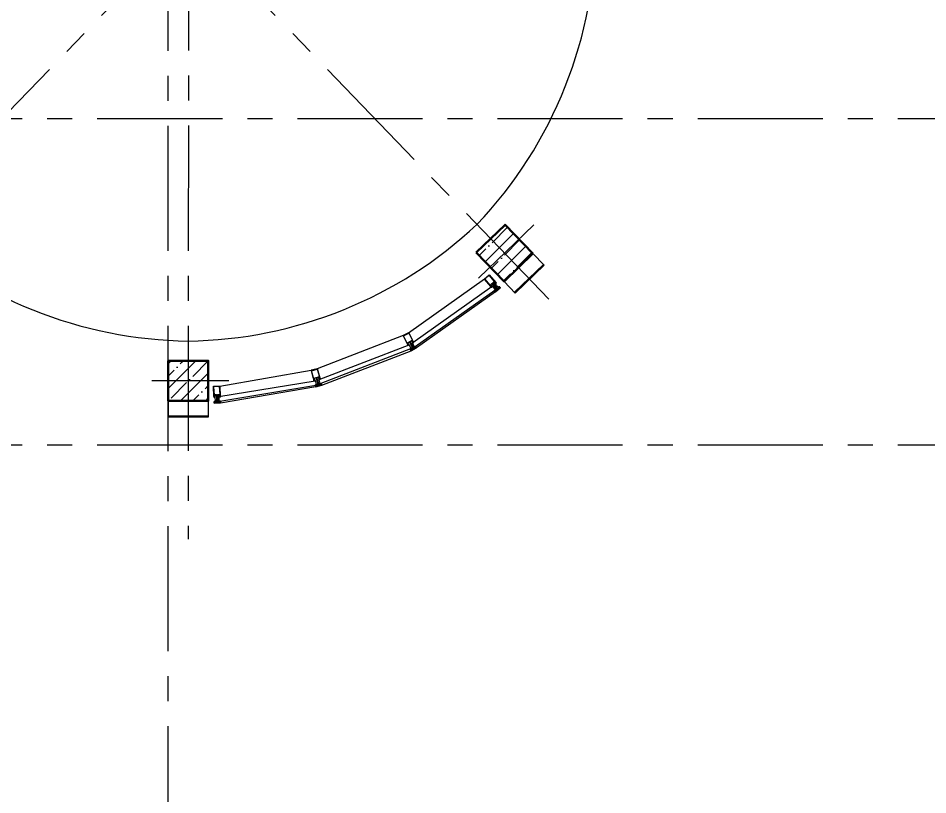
# Model space of a CAD drawing. Header units: millimetres. Extents: x -360149 to 682031, y -35655 to 209517.
# Drawn here: x 227656 to 236747, y 57959 to 65720 of the extents above; entities that cross this region are included whole.
import ezdxf
from ezdxf import colors
from ezdxf.entities.mleader import LeaderData, LeaderLine
from ezdxf.math import Vec2, Vec3

# ---------------------------------------------------------------- set-up
doc = ezdxf.new("R2010")
doc.units = ezdxf.units.MM
doc.header["$MEASUREMENT"] = 0
doc.linetypes.add('CENTER', pattern=[2, 1.25, -0.25, 0.25, -0.25])
doc.layers.get('0').update_dxf_attribs({"color": 250, "lineweight": 9})
for name, color, linetype, lineweight in [('АР_Навесной фасад', 147, 'Continuous', 5), ('АР_Оси', 195, 'Continuous', 9), ('АР_Отметки', 250, 'Continuous', 15), ('АР_Перегородки витражные', 152, 'Continuous', 13), ('АР_Подоконники', 163, 'Continuous', 9), ('АР_Сущ Несущая стена', 216, 'Continuous', 30), ('АР_Штриховка монолит', 250, 'Continuous', 9)]:
    doc.layers.add(name, color=color, linetype=linetype, lineweight=lineweight)
doc.layers.add('Тонкая', color=7, linetype='Continuous')
doc.styles.add('ISOCPEUR', font='isocpeur.ttf', dxfattribs={"width": 0.7})
pattern_1 = [(335.76716334, (-69115.3163, 318510.941), (0.651582564, 1.447617495), []), (65.76716334, (-69115.3163, 318510.941), (-1.447617495, 0.651582564), [])]

# ---------------------------------------------------------------- blocks, each defined once
blk = doc.blocks.new('_DotSmall')
at = {"color": 0, "linetype": 'ByBlock', "const_width": 0.5}
blk.add_lwpolyline([(-0.0625, 0, 1), (0.0625, 0, 1)], format="xyb", close=True, dxfattribs=at)
blk = doc.blocks.new('стойка витр.')
h = blk.add_hatch()
h.set_pattern_fill('ANSI37', scale=0.5, angle=-69.23284)
h.set_pattern_definition(pattern_1)
edge = h.paths.add_edge_path()
edge.add_line((-22.7, 14.1), (-23, 15))
edge.add_arc((-23.4, 14.9), 0.427, 20.76054, 72.29996)
edge.add_arc((-23.2, 15.7), 0.427, 110.76398, 252.28796, ccw=False)
edge.add_line((-23.3, 16.1), (-22.3, 16.5))
edge.add_arc((-22.2, 16.3), 0.183, 20.74896, 110.78537, ccw=False)
edge.add_line((-22.1, 16.4), (-22, 16.3))
edge.add_arc((-21.9, 16.3), 0.183, 200.76661, 335.77797)
edge.add_line((-21.7, 16.3), (-21.1, 17.8))
edge.add_arc((-21.7, 18), 0.637, 344.39284, 381.72488)
edge.add_line((-21.1, 18.2), (-22.6, 22.1))
edge.add_arc((-23.2, 21.9), 0.637, 19.80945, 57.14149)
edge.add_line((-22.8, 22.4), (-24.3, 23.1))
edge.add_arc((-24.4, 23), 0.183, 65.75635, 200.76772)
edge.add_line((-24.5, 22.9), (-24.5, 22.8))
edge.add_arc((-24.7, 22.7), 0.183, -69.25104, 20.78537, ccw=False)
edge.add_line((-24.6, 22.6), (-25.6, 22.2))
edge.add_arc((-25.8, 22.6), 0.427, 149.24636, 290.77035, ccw=False)
edge.add_arc((-26.5, 23), 0.427, 329.23437, 380.77379)
edge.add_line((-26.1, 23.2), (-26.5, 24.2))
edge.add_arc((-26.7, 24.1), 0.183, 20.74896, 110.78537)
edge.add_line((-26.7, 24.3), (-33.5, 21.7))
edge.add_arc((-33.4, 21.4), 0.306, 107.61202, 200.68829)
edge.add_line((-33.7, 21.3), (-33.4, 20.7))
edge.add_arc((-33.1, 20.8), 0.304, 200.74529, 225.81236)
edge.add_line((-33.3, 20.5), (-31.8, 18.9))
edge.add_arc((-32, 18.7), 0.305, -108.86284, 45.7814, ccw=False)
edge.add_arc((-28.7, 27.8), 9.95, 231.95433, 250.04117, ccw=False)
edge.add_arc((-35.1, 19.6), 0.4, 42.30929, 119.22504)
edge.add_arc((-34.9, 19.6), 0.602, 134.39501, 228.6478)
edge.add_arc((-28.5, 27.8), 11, 232.08735, 240.88894)
edge.add_arc((-36.9, 12.9), 6.09, 40.7589, 60.61437, ccw=False)
edge.add_arc((-32.5, 16.6), 0.305, -34.89588, 41.60272, ccw=False)
edge.add_line((-32.3, 16.5), (-32.8, 15.8))
edge.add_arc((-32.5, 15.6), 0.305, 145.11007, 256.42425)
edge.add_line((-32.6, 15.3), (-31.7, 15.1))
edge.add_arc((-31.8, 14.8), 0.305, -34.88993, 76.42425, ccw=False)
edge.add_line((-31.5, 14.6), (-32.1, 13.9))
edge.add_arc((-31.8, 13.7), 0.305, 145.11007, 256.42425)
edge.add_line((-31.9, 13.4), (-31, 13.2))
edge.add_arc((-31.1, 12.9), 0.305, -24.22466, 76.42043, ccw=False)
edge.add_line((-30.8, 12.8), (-31.6, 11.1))
edge.add_arc((-31.3, 11), 0.305, 155.77106, 290.74029)
edge.add_line((-31.2, 10.7), (-22.8, 13.9))
edge.add_arc((-22.9, 14.1), 0.183, 290.74896, 380.74896)
edge = h.paths.add_edge_path(flags=16)
edge.add_line((-23.1, 21), (-22.2, 18.6))
edge.add_arc((-22.7, 18.4), 0.541, -69.23284, 20.76716, ccw=False)
edge.add_line((-22.5, 17.9), (-23.4, 17.6))
edge.add_arc((-23.6, 18.1), 0.541, 200.76716, 290.76716, ccw=False)
edge.add_line((-24.1, 17.9), (-25, 20.3))
edge.add_arc((-24.5, 20.5), 0.541, 110.76716, 200.76716, ccw=False)
edge.add_line((-24.7, 21), (-23.8, 21.4))
edge.add_arc((-23.6, 20.8), 0.541, 20.76716, 110.76716, ccw=False)
edge = h.paths.add_edge_path(flags=16)
edge.add_line((-26.9, 20.3), (-25.5, 16.7))
edge.add_arc((-26, 16.5), 0.541, -69.23284, 20.76716, ccw=False)
edge.add_line((-25.8, 16), (-28.2, 15.1))
edge.add_arc((-28.4, 15.6), 0.541, 200.76716, 290.76716, ccw=False)
edge.add_line((-28.9, 15.4), (-30.3, 19))
edge.add_arc((-29.8, 19.2), 0.541, 110.76716, 200.76716, ccw=False)
edge.add_line((-30, 19.7), (-27.5, 20.6))
edge.add_arc((-27.4, 20.1), 0.541, 20.76716, 110.76716, ccw=False)
h = blk.add_hatch()
h.set_pattern_fill('ANSI37', scale=0.5, angle=-69.23284)
h.set_pattern_definition([(335.76716334, (-69115.9168, 318510.7132), (0.651582564, 1.447617495), []), (65.76716334, (-69115.9168, 318510.7132), (-1.447617495, 0.651582564), [])])
edge = h.paths.add_edge_path()
edge.add_arc((-61.4, -46.2), 0.549, 155.76571, 200.76716)
edge.add_line((-61.9, -46), (-61.2, -44.4))
edge.add_arc((-61, -44.5), 0.183, 20.76716, 155.76571)
edge.add_line((-60.9, -44.4), (-60.8, -44.6))
edge.add_arc((-60.6, -44.6), 0.183, 200.76716, 290.76716)
edge.add_line((-60.6, -44.7), (-59.4, -44.3))
edge.add_arc((-59.6, -43.9), 0.427, -69.23284, 72.29364)
edge.add_arc((-59.3, -43.1), 0.427, 200.76716, 252.29364)
edge.add_line((-59.7, -43.2), (-63, -34.5))
edge.add_arc((-62.7, -34.4), 0.305, 110.76716, 200.76716)
edge.add_line((-62.8, -34.1), (-60.6, -33.3))
edge.add_arc((-60.4, -33.6), 0.304, 76.40287, 110.76716)
edge.add_line((-60.4, -33.3), (-60.1, -33.6))
edge.add_arc((-108.2, -55.9), 53, 16.7114, 24.82293)
edge.add_line((-57.4, -40.6), (-57.9, -41.3))
edge.add_arc((-57.7, -41.5), 0.305, 145.11089, 256.42344)
edge.add_line((-57.7, -41.8), (-56.9, -42))
edge.add_arc((-57, -42.3), 0.305, -34.88911, 76.42344)
edge.add_line((-56.7, -42.5), (-57.2, -43.3))
edge.add_arc((-56.9, -43.5), 0.305, 145.11089, 256.42344)
edge.add_line((-57, -43.8), (-56.1, -44))
edge.add_arc((-56.2, -44.3), 0.305, -34.88911, 76.42344)
edge.add_line((-56, -44.4), (-56.5, -45.1))
edge.add_arc((-56.2, -45.3), 0.305, 145.11089, 256.42344)
edge.add_line((-56.3, -45.6), (-55.4, -45.8))
edge.add_arc((-55.5, -46.1), 0.305, -34.88911, 76.42344)
edge.add_line((-55.3, -46.3), (-55.8, -47))
edge.add_arc((-55.5, -47.2), 0.305, 145.11089, 256.42344)
edge.add_line((-55.6, -47.5), (-54.7, -47.8))
edge.add_arc((-54.8, -48.1), 0.305, -34.88911, 76.42344)
edge.add_line((-54.5, -48.3), (-55, -49))
edge.add_arc((-54.8, -49.1), 0.305, 145.11089, 256.42344)
edge.add_line((-54.8, -49.4), (-54, -49.6))
edge.add_arc((-54.1, -49.9), 0.305, -34.88911, 76.42344)
edge.add_line((-53.8, -50.1), (-54.3, -50.8))
edge.add_arc((-54.1, -51), 0.305, 145.11089, 256.42344)
edge.add_line((-54.1, -51.3), (-53.3, -51.5))
edge.add_arc((-53.4, -51.8), 0.305, -43.67509, 76.4279)
edge.add_line((-53.1, -52), (-53.8, -52.6))
edge.add_arc((-53.6, -52.8), 0.305, 136.32859, 262.74713)
edge.add_arc((-54.6, -61.1), 7.99, 59.58604, 82.74713)
edge.add_arc((-50.7, -54.4), 0.305, 253.29101, 419.58604)
edge.add_arc((-52.6, -60.5), 6.03, 73.29101, 110.76716)
edge.add_line((-54.7, -54.9), (-54.8, -54.9))
edge.add_arc((-55, -54.5), 0.427, 200.76716, 290.76716)
edge.add_line((-55.4, -54.7), (-56.7, -51.1))
edge.add_arc((-56.3, -51), 0.427, 149.23664, 200.76716)
edge.add_arc((-57, -50.5), 0.427, -30.76336, 40.0143)
edge.add_arc((-57, -50.5), 0.427, 40.00046, 110.76716)
edge.add_line((-57.2, -50.1), (-58.3, -50.6))
edge.add_arc((-58.3, -50.7), 0.183, 110.76716, 200.76716)
edge.add_line((-58.4, -50.8), (-58.4, -51))
edge.add_arc((-58.5, -51.1), 0.183, 245.76862, 380.76716)
edge.add_line((-58.6, -51.3), (-60.2, -50.6))
edge.add_arc((-60, -50.1), 0.549, 200.76716, 245.76862)
edge.add_line((-60.5, -50.3), (-61.9, -46.4))
edge = h.paths.add_edge_path(flags=16)
edge.add_arc((-59.4, -49), 0.541, 200.76716, 290.76716)
edge.add_line((-60.8, -46.8), (-59.9, -49.2))
edge.add_arc((-60.3, -46.6), 0.541, 110.76716, 200.76716)
edge.add_line((-59.3, -45.7), (-60.5, -46.1))
edge.add_arc((-59.1, -46.2), 0.541, 20.76716, 110.76716)
edge.add_line((-57.7, -48.4), (-58.6, -46))
edge.add_arc((-58.2, -48.6), 0.541, -69.23284, 20.76716)
edge.add_line((-59.2, -49.5), (-58, -49.1))
h = blk.add_hatch()
h.set_pattern_fill('ANSI37', scale=0.5, angle=-69.23284)
h.set_pattern_definition(pattern_1)
edge = h.paths.add_edge_path()
edge.add_line((-7.6, -25.6), (-7.3, -26.5))
edge.add_arc((-7.7, -26.7), 0.427, -30.76563, 20.77379, ccw=False)
edge.add_arc((-6.9, -27.1), 0.427, 149.24636, 290.77035)
edge.add_line((-6.8, -27.5), (-5.8, -27.1))
edge.add_arc((-5.8, -27), 0.183, 290.74896, 380.78537)
edge.add_line((-5.7, -26.9), (-5.7, -26.8))
edge.add_arc((-5.5, -26.7), 0.183, 65.75635, 200.76772, ccw=False)
edge.add_line((-5.5, -26.5), (-4, -27.3))
edge.add_arc((-4.3, -27.8), 0.637, 19.80945, 57.14149, ccw=False)
edge.add_line((-3.7, -27.6), (-2.3, -31.5))
edge.add_arc((-2.9, -31.7), 0.637, -15.60716, 21.72488, ccw=False)
edge.add_line((-2.2, -31.9), (-2.8, -33.4))
edge.add_arc((-3, -33.4), 0.183, 200.76661, 335.77797, ccw=False)
edge.add_line((-3.2, -33.4), (-3.2, -33.3))
edge.add_arc((-3.4, -33.4), 0.183, 20.74896, 110.78537)
edge.add_line((-3.5, -33.2), (-4.5, -33.6))
edge.add_arc((-4.3, -34), 0.427, 110.76398, 252.28796)
edge.add_arc((-4.6, -34.8), 0.427, 20.76054, 72.29996, ccw=False)
edge.add_line((-4.2, -34.6), (-3.8, -35.7))
edge.add_arc((-4, -35.7), 0.183, -69.25104, 20.78537, ccw=False)
edge.add_line((-3.9, -35.9), (-10.6, -38.5))
edge.add_arc((-10.8, -38.2), 0.306, 200.84604, 293.92231, ccw=False)
edge.add_line((-11, -38.3), (-11.3, -37.6))
edge.add_arc((-11, -37.5), 0.304, 175.72197, 200.78904, ccw=False)
edge.add_line((-11.3, -37.5), (-11.3, -35.2))
edge.add_arc((-11.6, -35.2), 0.305, 355.75293, 510.39717)
edge.add_arc((-3.1, -39.8), 9.95, 151.49316, 169.57999)
edge.add_arc((-13.3, -38), 0.4, 282.30929, 359.22504, ccw=False)
edge.add_arc((-13.2, -37.8), 0.602, 172.88652, 267.13932, ccw=False)
edge.add_arc((-2.9, -39.7), 11, 160.64539, 169.44698, ccw=False)
edge.add_arc((-19.1, -34.1), 6.09, 340.91996, 360.77542)
edge.add_arc((-13.3, -34), 0.305, 359.93161, 436.4302)
edge.add_line((-13.2, -33.7), (-14.1, -33.5))
edge.add_arc((-14, -33.2), 0.305, 145.11007, 256.42425, ccw=False)
edge.add_line((-14.3, -33), (-13.7, -32.3))
edge.add_arc((-14, -32.2), 0.305, 325.11007, 436.42425)
edge.add_line((-13.9, -31.9), (-14.8, -31.7))
edge.add_arc((-14.7, -31.4), 0.305, 145.11007, 256.42425, ccw=False)
edge.add_line((-15, -31.2), (-14.4, -30.5))
edge.add_arc((-14.7, -30.3), 0.305, 325.11389, 425.75899)
edge.add_line((-14.6, -30), (-16.3, -29.3))
edge.add_arc((-16.2, -29), 0.305, 110.79404, 245.76326, ccw=False)
edge.add_line((-16.3, -28.7), (-7.9, -25.5))
edge.add_arc((-7.8, -25.7), 0.183, 20.78537, 110.78537, ccw=False)
edge = h.paths.add_edge_path(flags=16)
edge.add_line((-3.3, -31.1), (-4.3, -28.7))
edge.add_arc((-4.8, -28.9), 0.541, 20.76716, 110.76716)
edge.add_line((-5, -28.3), (-5.9, -28.7))
edge.add_arc((-5.7, -29.2), 0.541, 110.76716, 200.76716)
edge.add_line((-6.2, -29.4), (-5.3, -31.8))
edge.add_arc((-4.8, -31.6), 0.541, 200.76716, 290.76716)
edge.add_line((-4.6, -32.1), (-3.7, -31.8))
edge.add_arc((-3.9, -31.3), 0.541, 290.76716, 380.76716)
edge = h.paths.add_edge_path(flags=16)
edge.add_line((-6.7, -33), (-8, -29.4))
edge.add_arc((-8.5, -29.6), 0.541, 20.76716, 110.76716)
edge.add_line((-8.7, -29.1), (-11.1, -30))
edge.add_arc((-10.9, -30.5), 0.541, 110.76716, 200.76716)
edge.add_line((-11.4, -30.7), (-10.1, -34.3))
edge.add_arc((-9.6, -34.1), 0.541, 200.76716, 290.76716)
edge.add_line((-9.4, -34.6), (-7, -33.7))
edge.add_arc((-7.2, -33.2), 0.541, 290.76716, 380.76716)
at = {"lineweight": 0, "ltscale": 100, "transparency": 33554687}
for points in [[(-68.6, -58.5), (-90.2, -1.6), (-90, -1.3), (-89, -0.9), (-88.6, -1), (-87.7, -3.3), (-87.4, -3.4), (-86.7, -3.2), (-86.4, -2.8), (-87.3, -0.5), (-87.2, -0.2), (-82, 1.7), (-80.5, 1.3), (-79.7, 1.5), (-77.3, 4.2), (-77.8, 4.8), (-90.5, 0), (-91.4, -2), (-69.8, -59.1), (-67.8, -59.9), (-55.1, -55.1), (-55.2, -54.3), (-58.7, -53.8), (-59.5, -54.2), (-60.2, -55.7), (-65.4, -57.6), (-65.7, -57.4), (-66.6, -55.1), (-67, -55), (-67.7, -55.3), (-67.9, -55.6), (-67, -57.9), (-67.2, -58.3), (-68.2, -58.7)], [(65.9, 59.3), (-26.6, 24.2), (-25.9, 22.2), (-25.3, 22), (-24.8, 22.1), (-25.2, 23.2), (-20.5, 24.9), (-19.2, 21.4), (-18.8, 21.3), (-19, 20.8), (-17.7, 17.4), (-22.4, 15.6), (-22.7, 16.5), (-23.2, 16.4), (-23.4, 15.7), (-22.8, 13.9), (-17.2, 16), (-16.2, 17), (-15.5, 19.8), (-15.4, 20.1), (-17, 24.3), (-17.4, 24.6), (-17.5, 25.4), (-13.7, 26.9), (-12.5, 26.3), (-4.3, 4.8), (-4.9, 3.6), (-32.7, -7), (-32.8, -7.4), (-32.4, -8.4), (-31.1, -9.1), (-30.3, -8.8), (-29.8, -9.1), (-28.6, -8.7), (-28.6, -8.2), (-28.2, -8.5), (-27, -8.1), (-26.9, -7.5), (-26.5, -7.9), (-25.3, -7.5), (-25.3, -6.9), (-24.8, -7.2), (-23.6, -6.8), (-23.6, -6.3), (-23.1, -6.6), (-21.9, -6.2), (-21.9, -5.6), (-21.5, -6), (-20.3, -5.6), (-20.2, -5), (-19.8, -5.3), (-18.6, -4.9), (-18.4, -4.3), (-18, -4.7), (-17.4, -4.4), (-15.1, -4.8), (-14.5, -6.4), (-15.8, -7.9), (-15.9, -8.7), (-16.3, -8.3), (-17.4, -8.8), (-17.6, -9.3), (-18, -9), (-19.1, -9.4), (-19.3, -10), (-19.7, -9.6), (-20.8, -10.1), (-20.9, -10.6), (-21.4, -10.3), (-22.5, -10.7), (-22.6, -11.2), (-23, -10.9), (-24.3, -11.3), (-24.3, -11.9), (-24.7, -11.5), (-25.8, -12), (-26, -12.5), (-26.4, -12.2), (-27.6, -12.6), (-27.6, -13.1), (-28.1, -12.8), (-29.3, -13.3), (-29.3, -13.8), (-29.9, -15.1), (-29.5, -16.2), (-29.1, -16.3), (-1.3, -5.8), (-0.1, -6.4), (8.1, -27.9), (7.6, -29.2), (3.8, -30.6), (3.2, -29.8), (3.4, -29.5), (1.7, -25.2), (1.6, -25.1), (-0.9, -23.4), (-2.3, -23.3), (-7.8, -25.4), (-7.2, -27.2), (-6.5, -27.6), (-6, -27.4), (-6.4, -26.4), (-1.7, -24.6), (-0.4, -28.2), (0, -28.3), (-0.2, -28.7), (1.1, -32.2), (-3.6, -33.9), (-3.9, -33), (-4.4, -33.2), (-4.6, -33.8), (-4, -35.7), (88.6, -0.5), (89.2, 0.7), (67.2, 58.7)], [(63.8, 56.3), (85.1, 0.2), (10.6, -28), (-10.6, 28)]]:
    blk.add_lwpolyline(points, close=True, dxfattribs=at)
for points in [[(-73.6, -6.3), (-74.2, -6), (-74.8, -6.2), (-74.4, -7.2), (-76.6, -8, -0.414362), (-77, -7.8), (-79.3, -1.5, -0.414326), (-78.7, -0.2), (-77.3, 0.4), (-76.9, -0.7), (-76.3, -0.4), (-76.1, 0.3), (-77.3, 3.5, 0.551224), (-77.8, 3.6), (-79.9, 1.3, -0.267349), (-80.9, 1.1), (-82.1, 1.4, 0.249629), (-82.6, 1.3), (-86.2, -1.9, 0.827043), (-85.6, -2.8), (-82.1, -1.5, -0.414326), (-80.8, -2.1), (-78.1, -9.1, 0.414326), (-76.8, -9.7), (-75.7, -9.2, -0.082799), (-71.8, -16.3), (-68.3, -25.6), (-67.9, -25.7), (-68.1, -26.1), (-64.6, -35.3, -0.082799), (-62.8, -43.1), (-63.9, -43.6, 0.414326), (-64.5, -44.9), (-61.9, -51.9, -0.414326), (-62.5, -53.2), (-66, -54.5, 0.827043), (-65.8, -55.6), (-61, -55.6, 0.249629), (-60.6, -55.4), (-59.9, -54.3, -0.267349), (-59, -53.9), (-55.9, -54.2, 0.551224), (-55.6, -53.7), (-56.8, -50.5), (-57.5, -50.1), (-58, -50.4), (-57.6, -51.4), (-59.1, -52, -0.414326), (-60.5, -51.4), (-62.8, -45.1, -0.414362), (-62.7, -44.7), (-60.5, -43.9), (-60.1, -44.8), (-59.6, -44.6), (-59.3, -43.9)], [(-32.4, -8.4), (-32.8, -7.4, 0.523933), (-33.2, -7.2), (-64.2, -18.9, 0.414326), (-64.5, -19.6), (-64.1, -20.9, 0.410627), (-63.4, -21.2), (-62.7, -21, 0.492552), (-62.6, -20.7), (-62.8, -20.2, -0.441111), (-62.6, -19.9), (-60.8, -19.3, -0.208057), (-59.9, -19.4, -0.000016), (-56.9, -20.8, -0.439819), (-56.4, -22.2, -0.000016), (-57.7, -25.2, -0.208057), (-58.3, -25.9), (-60.1, -26.6, -0.441111), (-60.4, -26.5), (-60.6, -26, 0.492552), (-60.9, -25.9), (-61.5, -26.1, 0.410627), (-61.8, -26.8), (-61.3, -28.1, 0.414326), (-60.6, -28.4), (-29.6, -16.6, 0.523933), (-29.5, -16.2), (-29.8, -15.2)]]:
    blk.add_lwpolyline(points, format="xyb", close=True, dxfattribs=at)
at = {"color": 7, "lineweight": 0, "ltscale": 100, "transparency": 33554687}
for points in [[(-74.1, 3.3, 0.57795), (-74.3, 3.8), (-75.2, 3.8, -0.615334), (-75.4, 4.3, 0.101403), (-73.8, 7.1, 0.887085), (-74.4, 7.4, -0.164997), (-77.4, 4.9), (-77.5, 4.9, 0.414304), (-77.7, 4.3), (-76.4, 0.8, 0.228696), (-76.1, 0.5, -0.319049), (-75.8, 0.1, -0.319002), (-76.1, -0.3), (-77.2, -0.7, -0.4144), (-77.5, -0.6), (-77.6, -0.4, 0.668339), (-77.9, -0.4), (-78.6, -1.9, 0.198883), (-78.6, -2.4), (-77.2, -6.2, 0.198883), (-76.9, -6.5), (-75.3, -7.3, 0.668339), (-75.1, -7), (-75.1, -6.8, -0.4144), (-75, -6.6), (-73.9, -6.1, -0.710202), (-73.4, -6.7, 0.228696), (-73.4, -7.1), (-70.1, -15.8, 0.414362), (-69.7, -16), (-67.4, -15.1, 0.151171), (-67.3, -15), (-67.3, -14.6, 0.035408), (-69.9, -7.6), (-70.8, -7.4, -0.527868), (-71, -6.9), (-70.5, -6.2, 0.527868), (-70.6, -5.7), (-71.5, -5.4, -0.527868), (-71.7, -4.9), (-71.2, -4.2, 0.527868), (-71.4, -3.7), (-72.3, -3.5, -0.527868), (-72.4, -3.1), (-71.9, -2.4, 0.527868), (-72.1, -1.9), (-73, -1.7, -0.527868), (-73.1, -1.2), (-72.7, -0.4, 0.527868), (-72.8, 0.1), (-73.7, 0.3, -0.527868), (-73.9, 0.8), (-73.4, 1.5, 0.527868), (-73.5, 1.9), (-74.4, 2.1, -0.527868), (-74.6, 2.6)], [(-22.7, 14.1), (-23, 15, 0.228752), (-23.3, 15.3, -0.710164), (-23.3, 16.1), (-22.3, 16.5, -0.4144), (-22.1, 16.4), (-22, 16.3, 0.66825), (-21.7, 16.3), (-21.1, 17.8, 0.164348), (-21.1, 18.2), (-22.6, 22.1, 0.164348), (-22.8, 22.4), (-24.3, 23.1, 0.66825), (-24.5, 22.9), (-24.5, 22.8, -0.4144), (-24.6, 22.6), (-25.6, 22.2, -0.710164), (-26.1, 22.8, 0.228752), (-26.1, 23.2), (-26.5, 24.2, 0.4144), (-26.7, 24.3), (-33.5, 21.7, 0.430028), (-33.7, 21.3), (-33.4, 20.7, 0.109814), (-33.3, 20.5), (-31.8, 18.9, -0.800036), (-32.1, 18.4, -0.079083), (-34.8, 19.9, 0.348803), (-35.3, 20, 0.436125), (-35.3, 19.1, 0.038423), (-33.9, 18.2, -0.086853), (-32.3, 16.9, -0.346763), (-32.3, 16.5), (-32.8, 15.8, 0.527877), (-32.6, 15.3), (-31.7, 15.1, -0.527877), (-31.5, 14.6), (-32.1, 13.9, 0.527877), (-31.9, 13.4), (-31, 13.2, -0.469739), (-30.8, 12.8), (-31.6, 11.1, 0.667984), (-31.2, 10.7), (-22.8, 13.9, 0.414214)], [(-53.3, -51.5, -0.57795), (-53.1, -52), (-53.8, -52.6, 0.615334), (-53.6, -53.1, -0.101403), (-50.6, -54.2, -0.887085), (-50.8, -54.7, 0.164997), (-54.7, -54.9), (-54.8, -54.9, -0.414304), (-55.4, -54.7), (-56.7, -51.1, -0.228696), (-56.7, -50.8, 0.319049), (-56.7, -50.3, 0.319002), (-57.2, -50.1), (-58.3, -50.6, 0.4144), (-58.4, -50.8), (-58.4, -51, -0.668339), (-58.6, -51.3), (-60.2, -50.6, -0.198883), (-60.5, -50.3), (-61.9, -46.4, -0.198883), (-61.9, -46), (-61.2, -44.4, -0.668339), (-60.9, -44.4), (-60.8, -44.6, 0.4144), (-60.6, -44.7), (-59.4, -44.3, 0.710202), (-59.4, -43.5, -0.228696), (-59.7, -43.2), (-63, -34.5, -0.414362), (-62.8, -34.1), (-60.6, -33.3, -0.151171), (-60.4, -33.3), (-60.1, -33.6, -0.035408), (-57.4, -40.6), (-57.9, -41.3, 0.527868), (-57.7, -41.8), (-56.9, -42, -0.527868), (-56.7, -42.5), (-57.2, -43.3, 0.527868), (-57, -43.8), (-56.1, -44, -0.527868), (-56, -44.4), (-56.5, -45.1, 0.527868), (-56.3, -45.6), (-55.4, -45.8, -0.527868), (-55.3, -46.3), (-55.8, -47, 0.527868), (-55.6, -47.5), (-54.7, -47.8, -0.527868), (-54.5, -48.3), (-55, -49, 0.527868), (-54.8, -49.4), (-54, -49.6, -0.527868), (-53.8, -50.1), (-54.3, -50.8, 0.527868), (-54.1, -51.3)], [(-7.6, -25.6), (-7.3, -26.5, -0.228752), (-7.3, -26.9, 0.710164), (-6.8, -27.5), (-5.8, -27.1, 0.4144), (-5.7, -26.9), (-5.7, -26.8, -0.66825), (-5.5, -26.5), (-4, -27.3, -0.164348), (-3.7, -27.6), (-2.3, -31.5, -0.164348), (-2.2, -31.9), (-2.8, -33.4, -0.66825), (-3.2, -33.4), (-3.2, -33.3, 0.4144), (-3.5, -33.2), (-4.5, -33.6, 0.710164), (-4.5, -34.4, -0.228752), (-4.2, -34.6), (-3.8, -35.7, -0.4144), (-3.9, -35.9), (-10.6, -38.5, -0.430028), (-11, -38.3), (-11.3, -37.6, -0.109814), (-11.3, -37.5), (-11.3, -35.2, 0.800036), (-11.8, -35.1, 0.079083), (-12.9, -38, -0.348803), (-13.2, -38.4, -0.436125), (-13.8, -37.7, -0.038423), (-13.3, -36.1, 0.086853), (-13, -34, 0.346763), (-13.2, -33.7), (-14.1, -33.5, -0.527877), (-14.3, -33), (-13.7, -32.3, 0.527877), (-13.9, -31.9), (-14.8, -31.7, -0.527877), (-15, -31.2), (-14.4, -30.5, 0.469739), (-14.6, -30), (-16.3, -29.3, -0.667984), (-16.3, -28.7), (-7.9, -25.5, -0.414214)]]:
    blk.add_lwpolyline(points, format="xyb", close=True, dxfattribs=at)
for points in [[(-72, 0.1), (-72.9, -0.3)], [(-26.7, 24.3), (-26.7, 24.3)], [(-22.8, 13.9), (-22.8, 13.9)]]:
    blk.add_lwpolyline(points, dxfattribs=at)
blk.add_lwpolyline([(-72.9, -0.3), (-54.8, -48), (-53.9, -47.7), (-72, 0.1)], close=True)
at = {"lineweight": 0, "ltscale": 100, "transparency": 33554687}
for points in [[(-69.8, -5.6), (-69.2, -5.9), (-30.9, 8.6), (-30.6, 9.2), (-31.2, 10.7)], [(-56.1, -42), (-55.8, -41.4), (-17.5, -26.8), (-16.8, -27.1), (-16.3, -28.6)]]:
    blk.add_lwpolyline(points, dxfattribs=at)
at = {"color": 7}
for points in [[(-26.9, 20.3), (-25.5, 16.7, -0.414214), (-25.8, 16), (-28.2, 15.1, -0.414214), (-28.9, 15.4), (-30.3, 19, -0.414214), (-30, 19.7), (-27.5, 20.6, -0.414214)], [(-23.1, 21), (-22.2, 18.6, -0.414214), (-22.5, 17.9), (-23.4, 17.6, -0.414214), (-24.1, 17.9), (-25, 20.3, -0.414214), (-24.7, 21), (-23.8, 21.4, -0.414214)], [(-75.3, -1.9), (-74.4, -4.3, -0.414214), (-74.7, -5), (-75.9, -5.4, -0.414214), (-76.6, -5.1), (-77.5, -2.7, -0.414214), (-77.2, -2), (-76, -1.6, -0.414214)], [(-57.7, -48.4), (-58.6, -46, 0.414214), (-59.3, -45.7), (-60.5, -46.1, 0.414214), (-60.8, -46.8), (-59.9, -49.2, 0.414214), (-59.2, -49.5), (-58, -49.1, 0.414214)], [(-6.7, -33), (-8, -29.4, 0.414214), (-8.7, -29.1), (-11.1, -30, 0.414214), (-11.4, -30.7), (-10.1, -34.3, 0.414214), (-9.4, -34.6), (-7, -33.7, 0.414214)], [(-3.3, -31.1), (-4.3, -28.7, 0.414214), (-5, -28.3), (-5.9, -28.7, 0.414214), (-6.2, -29.4), (-5.3, -31.8, 0.414214), (-4.6, -32.1), (-3.7, -31.8, 0.414214)]]:
    blk.add_lwpolyline(points, format="xyb", close=True, dxfattribs=at)
at = {"color": 7, "lineweight": 0, "ltscale": 100, "transparency": 33554687}
blk.add_arc((-33.4, 21.4), 0.305, 110.75619, 200.77789, dxfattribs=at)
blk = doc.blocks.new('A$Ccadbda81')
at = {"layer": 'АР_Перегородки витражные', "color": 5}
for p, q in [((89.1, -1005.5), (-114.1, -60.5)), ((-94.6, -52.9), (104.4, -1005.7)), ((145.4, -996.9), (-54, -42.9)), ((55, -45.6), (250.6, -952.9)), ((107.8, -1063.6), (488.9, -1940.5)), ((507.8, -1935.4), (124.3, -1053.1)), ((162.8, -1036.6), (545.9, -1917.9)), ((635.7, -1855), (269.6, -1012)), ((666.3, -1908), (1236, -2642.8)), ((1112.6, -2759.6), (519.5, -1993.4)), ((533.4, -1979.6), (1130.2, -2750.6)), ((1162.9, -2724.7), (567.3, -1955.2))]:
    blk.add_line(p, q, dxfattribs=at)
at = {"layer": 'АР_Перегородки витражные', "xscale": -1}
for p, rotation in [((-31.1, -22.3), 206.0439613467204), ((1196.3, -2722.7), 244.0437384224219)]:
    blk.add_blockref('стойка витр.', p, dxfattribs=dict(at, rotation=rotation))
at = {"layer": 'АР_Перегородки витражные'}
for p, rotation in [((180.5, -1008.2), 357.0718620546067), ((578.8, -1923.8), 9.301548555461455)]:
    blk.add_blockref('стойка витр.', p, dxfattribs=dict(at, rotation=rotation))
blk = doc.blocks.new('A$C81a96c4f')
at = {"layer": 'АР_Штриховка монолит', "ltscale": 100}
h = blk.add_hatch(dxfattribs=at)
h.set_pattern_fill('ANSI35', color=256, scale=700)
h.set_pattern_definition([(45, (-977645.9, 95082.39), (-123.743687, 123.743687), []), (45, (-977522.15, 95082.39), (-123.743687, 123.743687), [218.75, -43.75, 0, -43.75])])
h.paths.add_polyline_path([(-3165.6, -2990.2), (-3443.1, -3277.5), (-3155.8, -3555.8), (-2877.9, -3268.1)])
h = blk.add_hatch(dxfattribs=at)
h.set_pattern_fill('ANSI35', color=256, scale=700)
h.set_pattern_definition([(45, (-971324.91, 95091.84), (-123.743687, 123.743687), []), (45, (-971201.17, 95091.84), (-123.743687, 123.743687), [218.75, -43.75, 0, -43.75])])
h.paths.add_polyline_path([(3165.6, -2990.2), (2877.9, -3268.1), (3155.8, -3555.8), (3443.5, -3277.9)])
h = blk.add_hatch(dxfattribs=at)
h.set_pattern_fill('ANSI35', color=256, scale=700)
h.set_pattern_definition([(45, (177458.83, -66645.68), (-123.74369, 123.74369), []), (45, (177582.58, -66645.68), (-123.74369, 123.74369), [218.75, -43.75, 0, -43.75])])
h.paths.add_polyline_path([(200, -4350), (-200, -4350), (-200, -4749.9), (200, -4750)])
at = {"layer": 'АР_Сущ Несущая стена', "ltscale": 100}
for points in [[(-2877.9, -3268.1), (-3165.6, -2990.2), (-3443.5, -3277.9), (-3155.8, -3555.8)], [(2877.9, -3268.1), (3165.6, -2990.2), (3443.5, -3277.9), (3155.8, -3555.8)], [(-200, -4350), (200, -4350), (200, -4750), (-200, -4750)]]:
    blk.add_lwpolyline(points, close=True, dxfattribs=at)

msp = doc.modelspace()

# ---------------------------------------------------------------- linework, layer by layer
at = {"layer": 'АР_Навесной фасад', "ltscale": 100}
msp.add_line((229155.61, 61893.5), (229155.61, 61733.5), dxfattribs=at)
at = {"layer": 'АР_Навесной фасад', "color": 18, "ltscale": 100, "true_color": 0x000000}
for points in [[(232799.12, 63367.76), (232911.77, 63251.09)], [(232904.82, 63258.28), (232617.09, 62980.42)], [(232911.77, 63251.09), (232624.03, 62973.22)], [(232511.39, 63089.9), (232624.02, 62973.21)], [(229155.63, 61895.68), (229155.61, 61815.49)], [(229555.63, 61895.68), (229555.63, 61733.43)], [(229555.61, 61743.5), (229155.61, 61743.5)], [(229555.61, 61733.5), (229155.61, 61733.5)]]:
    msp.add_lwpolyline(points, dxfattribs=at)
at = {"layer": 'АР_Оси', "linetype": 'CENTER', "ltscale": 1000}
for p, q in [((229155.61, 53394.41), (229155.61, 87701.89)), ((229357.63, 66645.68), (225750.34, 62912.31)), ((229357.63, 66645.68), (229355.61, 60513.61)), ((229357.63, 66645.68), (232960.89, 62912.31)), ((182446.86, 64715.68), (266044.02, 64715.68)), ((232808.36, 63654.72), (232254.77, 63120.12)), ((232808.36, 63654.72), (232254.77, 63120.12)), ((229761.62, 62095.68), (228992.04, 62095.68)), ((229761.62, 62095.68), (228992.04, 62095.68)), ((182446.86, 61455.68), (266044.02, 61455.68))]:
    msp.add_line(p, q, dxfattribs=at)
at = {"layer": 'АР_Подоконники', "ltscale": 100}
for centre, radius, start, end in [((229115.07, 66630.81), 4313.99, 316.436093, 0.197494), ((229424.62, 66871.91), 4379.46, 227.406784, 269.097229), ((229293.29, 66803.66), 4311.12, 270.828349, 313.137288)]:
    msp.add_arc(centre, radius, start, end, dxfattribs=at)
at = {"layer": 'АР_Сущ Несущая стена', "ltscale": 100}
for points in [[(232233.53, 63377.62), (232521.27, 63655.49), (232799.13, 63367.75), (232511.39, 63089.89)], [(229155.63, 62295.68), (229555.63, 62295.68), (229555.63, 61895.68), (229155.63, 61895.68)]]:
    msp.add_lwpolyline(points, close=True, dxfattribs=at)

# ---------------------------------------------------------------- block references
at = {"ltscale": 100, "rotation": 87.56699385810907}
msp.add_blockref('A$Ccadbda81', (229622.5, 61990.8), dxfattribs=at)
at = {"layer": 'Тонкая', "ltscale": 100}
msp.add_blockref('A$C81a96c4f', (229355.63, 66645.68), dxfattribs=at)

# ---------------------------------------------------------------- leaders
at = {"layer": 'АР_Отметки'}
ml = msp.add_multileader_mtext('Standard', dxfattribs=at)
ml.set_content('Л.4', color=256, style='ISOCPEUR')
ml.set_leader_properties(color=256, linetype='Continuous', lineweight=-1)
ml.set_arrow_properties(name='DOTSMALL')
ml.build(insert=Vec2(0, 0))
ml.multileader.update_dxf_attribs({"has_text_frame": 1, "text_left_attachment_type": 4, "text_right_attachment_type": 4, "dogleg_length": 100, "arrow_head_size": 180})
ctx = ml.context
ctx.base_point, ctx.char_height, ctx.arrow_head_size, ctx.landing_gap_size, ctx.plane_origin = Vec3(492034.94, 129862.56), 250, 180, 50, Vec3(520155.38, 117704.9)
ctx.left_attachment, ctx.right_attachment = 4, 4
notes = []
notes.append((ctx, [(0, (0, 0, 0), (0, 0), (1, 0), 1, [])]))
ctx.mtext.insert, ctx.mtext.width, ctx.mtext.line_spacing_style, ctx.mtext.flow_direction = Vec3(492084.94, 130195.89), 852.697, 2, 5
ml = msp.add_multileader_mtext('Standard', dxfattribs=at)
ml.set_content('+9,800', color=256, style='ISOCPEUR')
ml.set_leader_properties(color=256, linetype='Continuous', lineweight=-1)
ml.set_arrow_properties(name='DOTSMALL')
ml.build(insert=Vec2(0, 0))
ml.multileader.update_dxf_attribs({"has_text_frame": 1, "text_left_attachment_type": 4, "text_right_attachment_type": 4, "dogleg_length": 100, "arrow_head_size": 180})
ctx = ml.context
ctx.base_point, ctx.char_height, ctx.arrow_head_size, ctx.landing_gap_size, ctx.plane_origin = Vec3(249563.35, 81908.8), 250, 180, 50, Vec3(249313.99, 81247.97)
ctx.left_attachment, ctx.right_attachment = 4, 4
notes.append((ctx, [(0, (0, 0, 0), (0, 0), (1, 0), 1, [])]))
ctx.mtext.insert, ctx.mtext.width, ctx.mtext.line_spacing_style, ctx.mtext.flow_direction = Vec3(249613.35, 82242.13), 852.697, 2, 5
ml = msp.add_multileader_mtext('Standard', dxfattribs=at)
ml.set_content('+9,800', color=256, style='ISOCPEUR')
ml.set_leader_properties(color=256, linetype='Continuous', lineweight=-1)
ml.set_arrow_properties(name='DOTSMALL')
ml.build(insert=Vec2(0, 0))
ml.multileader.update_dxf_attribs({"has_text_frame": 1, "text_left_attachment_type": 4, "text_right_attachment_type": 4, "dogleg_length": 100, "arrow_head_size": 180})
ctx = ml.context
ctx.base_point, ctx.char_height, ctx.arrow_head_size, ctx.landing_gap_size, ctx.plane_origin = Vec3(249563.35, 81908.8), 250, 180, 50, Vec3(249313.99, 81247.97)
ctx.left_attachment, ctx.right_attachment = 4, 4
notes.append((ctx, [(0, (0, 0, 0), (0, 0), (1, 0), 1, [])]))
ctx.mtext.insert, ctx.mtext.width, ctx.mtext.line_spacing_style, ctx.mtext.flow_direction = Vec3(249613.35, 82242.13), 852.697, 2, 5
ml = msp.add_multileader_mtext('Standard', dxfattribs=at)
ml.set_content('+13,700', color=256, style='ISOCPEUR')
ml.set_leader_properties(color=256, linetype='Continuous', lineweight=-1)
ml.set_arrow_properties(name='DOTSMALL')
ml.build(insert=Vec2(0, 0))
ml.multileader.update_dxf_attribs({"has_text_frame": 1, "text_left_attachment_type": 4, "text_right_attachment_type": 4, "dogleg_length": 100, "arrow_head_size": 180})
ctx = ml.context
ctx.base_point, ctx.char_height, ctx.arrow_head_size, ctx.landing_gap_size, ctx.plane_origin = Vec3(384014.89, 81893.81), 250, 180, 50, Vec3(383765.52, 81232.99)
ctx.left_attachment, ctx.right_attachment = 4, 4
notes.append((ctx, [(0, (0, 0, 0), (0, 0), (1, 0), 1, [])]))
ctx.mtext.insert, ctx.mtext.width, ctx.mtext.line_spacing_style, ctx.mtext.flow_direction = Vec3(384064.89, 82227.15), 852.697, 2, 5
ml = msp.add_multileader_mtext('Standard', dxfattribs=at)
ml.set_content('+13,700', color=256, style='ISOCPEUR')
ml.set_leader_properties(color=256, linetype='Continuous', lineweight=-1)
ml.set_arrow_properties(name='DOTSMALL')
ml.build(insert=Vec2(0, 0))
ml.multileader.update_dxf_attribs({"has_text_frame": 1, "text_left_attachment_type": 4, "text_right_attachment_type": 4, "dogleg_length": 100, "arrow_head_size": 180})
ctx = ml.context
ctx.base_point, ctx.char_height, ctx.arrow_head_size, ctx.landing_gap_size, ctx.plane_origin = Vec3(345392.12, 81867.26), 250, 180, 50, Vec3(342582.14, 81015.72)
ctx.left_attachment, ctx.right_attachment = 4, 4
notes.append((ctx, [(0, (0, 0, 0), (0, 0), (1, 0), 1, [])]))
ctx.mtext.insert, ctx.mtext.width, ctx.mtext.line_spacing_style, ctx.mtext.flow_direction = Vec3(345442.12, 82200.59), 852.697, 2, 5
ml = msp.add_multileader_mtext('Standard', dxfattribs=at)
ml.set_content('Л.2', color=256, style='ISOCPEUR')
ml.set_leader_properties(color=256, linetype='Continuous', lineweight=-1)
ml.set_arrow_properties(name='DOTSMALL')
ml.build(insert=Vec2(0, 0))
ml.multileader.update_dxf_attribs({"has_text_frame": 1, "text_left_attachment_type": 4, "text_right_attachment_type": 4, "dogleg_length": 100, "arrow_head_size": 180})
ctx = ml.context
ctx.base_point, ctx.char_height, ctx.arrow_head_size, ctx.landing_gap_size, ctx.plane_origin = Vec3(342702.33, 81178.71, 0), 250, 180, 50, Vec3(406731.55, 68886.9, 0)
ctx.left_attachment, ctx.right_attachment = 4, 4
notes.append((ctx, [(0, (0, 0, 0), (0, 0), (1, 0), 1, [])]))
ctx.mtext.insert, ctx.mtext.width, ctx.mtext.line_spacing_style, ctx.mtext.flow_direction = Vec3(342752.33, 81512.04, 0), 852.697, 2, 5
ml = msp.add_multileader_mtext('Standard', dxfattribs=at)
ml.set_content('Л.1', color=256, style='ISOCPEUR')
ml.set_leader_properties(color=256, linetype='Continuous', lineweight=-1)
ml.set_arrow_properties(name='DOTSMALL')
ml.build(insert=Vec2(0, 0))
ml.multileader.update_dxf_attribs({"has_text_frame": 1, "text_left_attachment_type": 4, "text_right_attachment_type": 4, "dogleg_length": 100, "arrow_head_size": 180})
ctx = ml.context
ctx.base_point, ctx.char_height, ctx.arrow_head_size, ctx.landing_gap_size, ctx.plane_origin = Vec3(246797.38, 81128.4, 0), 250, 180, 50, Vec3(272187.55, 68886.9, 0)
ctx.left_attachment, ctx.right_attachment = 4, 4
notes.append((ctx, [(0, (0, 0, 0), (0, 0), (1, 0), 1, [])]))
ctx.mtext.insert, ctx.mtext.width, ctx.mtext.line_spacing_style, ctx.mtext.flow_direction = Vec3(246847.38, 81461.73, 0), 852.697, 2, 5
ml = msp.add_multileader_mtext('Standard', dxfattribs=at)
ml.set_content('Л.1', color=256, style='ISOCPEUR')
ml.set_leader_properties(color=256, linetype='Continuous', lineweight=-1)
ml.set_arrow_properties(name='DOTSMALL')
ml.build(insert=Vec2(0, 0))
ml.multileader.update_dxf_attribs({"has_text_frame": 1, "text_left_attachment_type": 4, "text_right_attachment_type": 4, "dogleg_length": 100, "arrow_head_size": 180})
ctx = ml.context
ctx.base_point, ctx.char_height, ctx.arrow_head_size, ctx.landing_gap_size, ctx.plane_origin = Vec3(381447.11, 81026.53, 0), 250, 180, 50, Vec3(368551.08, 68485.68, 0)
ctx.left_attachment, ctx.right_attachment = 4, 4
notes.append((ctx, [(0, (0, 0, 0), (0, 0), (1, 0), 1, [])]))
ctx.mtext.insert, ctx.mtext.width, ctx.mtext.line_spacing_style, ctx.mtext.flow_direction = Vec3(381497.11, 81359.86, 0), 852.697, 2, 5
ml = msp.add_multileader_mtext('Standard', dxfattribs=at)
ml.set_content('+19,400', color=256, style='ISOCPEUR')
ml.set_leader_properties(color=256, linetype='Continuous', lineweight=-1)
ml.set_arrow_properties(name='DOTSMALL')
ml.build(insert=Vec2(0, 0))
ml.multileader.update_dxf_attribs({"has_text_frame": 1, "text_left_attachment_type": 4, "text_right_attachment_type": 4, "dogleg_length": 100, "arrow_head_size": 180})
ctx = ml.context
ctx.base_point, ctx.char_height, ctx.arrow_head_size, ctx.landing_gap_size, ctx.plane_origin = Vec3(521638.62, 76875.13), 250, 180, 50, Vec3(521557.22, 75164.44)
ctx.left_attachment, ctx.right_attachment = 4, 4
notes.append((ctx, [(0, (0, 0, 0), (0, 0), (1, 0), 1, [])]))
ctx.mtext.insert, ctx.mtext.width, ctx.mtext.defined_height, ctx.mtext.line_spacing_style, ctx.mtext.flow_direction = Vec3(521688.62, 77208.46), 696.0353, 776.46, 2, 5
ml = msp.add_multileader_mtext('Standard', dxfattribs=at)
ml.set_content('+19,400', color=256, style='ISOCPEUR')
ml.set_leader_properties(color=256, linetype='Continuous', lineweight=-1)
ml.set_arrow_properties(name='DOTSMALL')
ml.build(insert=Vec2(0, 0))
ml.multileader.update_dxf_attribs({"has_text_frame": 1, "text_left_attachment_type": 4, "text_right_attachment_type": 4, "dogleg_length": 100, "arrow_head_size": 180})
ctx = ml.context
ctx.base_point, ctx.char_height, ctx.arrow_head_size, ctx.landing_gap_size, ctx.plane_origin = Vec3(481272.79, 76579.15), 250, 180, 50, Vec3(481275.76, 74391.8)
ctx.left_attachment, ctx.right_attachment = 4, 4
notes.append((ctx, [(0, (0, 0, 0), (0, 0), (1, 0), 1, [])]))
ctx.mtext.insert, ctx.mtext.width, ctx.mtext.defined_height, ctx.mtext.line_spacing_style, ctx.mtext.flow_direction = Vec3(481322.79, 76912.48), 696.0353, 776.46, 2, 5
ml = msp.add_multileader_mtext('Standard', dxfattribs=at)
ml.set_content('+11,750', color=256, style='ISOCPEUR')
ml.set_leader_properties(color=256, linetype='Continuous', lineweight=-1)
ml.set_arrow_properties(name='DOTSMALL')
ml.build(insert=Vec2(0, 0))
ml.multileader.update_dxf_attribs({"has_text_frame": 1, "text_left_attachment_type": 4, "text_right_attachment_type": 4, "dogleg_length": 100, "arrow_head_size": 180})
ctx = ml.context
ctx.base_point, ctx.char_height, ctx.arrow_head_size, ctx.landing_gap_size, ctx.plane_origin = Vec3(247705.94, 76291.83), 250, 180, 50, Vec3(248185.05, 73672.7)
ctx.left_attachment, ctx.right_attachment = 4, 4
notes.append((ctx, [(0, (0, 0, 0), (0, 0), (1, 0), 1, [])]))
ctx.mtext.insert, ctx.mtext.width, ctx.mtext.line_spacing_style, ctx.mtext.flow_direction = Vec3(247755.94, 76625.16), 852.697, 2, 5
ml = msp.add_multileader_mtext('Standard', dxfattribs=at)
ml.set_content('+15,850', color=256, style='ISOCPEUR')
ml.set_leader_properties(color=256, linetype='Continuous', lineweight=-1)
ml.set_arrow_properties(name='DOTSMALL')
ml.build(insert=Vec2(0, 0))
ml.multileader.update_dxf_attribs({"has_text_frame": 1, "text_left_attachment_type": 4, "text_right_attachment_type": 4, "dogleg_length": 100, "arrow_head_size": 180})
ctx = ml.context
ctx.base_point, ctx.char_height, ctx.arrow_head_size, ctx.landing_gap_size, ctx.plane_origin = Vec3(345355.66, 75950.04), 250, 180, 50, Vec3(344052.42, 74742.44)
ctx.left_attachment, ctx.right_attachment = 4, 4
notes.append((ctx, [(0, (0, 0, 0), (0, 0), (1, 0), 1, [])]))
ctx.mtext.insert, ctx.mtext.width, ctx.mtext.defined_height, ctx.mtext.line_spacing_style, ctx.mtext.flow_direction = Vec3(345405.66, 76283.38), 696.0353, 776.46, 2, 5
ml = msp.add_multileader_mtext('Standard', dxfattribs=at)
ml.set_content('+15,850', color=256, style='ISOCPEUR')
ml.set_leader_properties(color=256, linetype='Continuous', lineweight=-1)
ml.set_arrow_properties(name='DOTSMALL')
ml.build(insert=Vec2(0, 0))
ml.multileader.update_dxf_attribs({"has_text_frame": 1, "text_left_attachment_type": 4, "text_right_attachment_type": 4, "dogleg_length": 100, "arrow_head_size": 180})
ctx = ml.context
ctx.base_point, ctx.char_height, ctx.arrow_head_size, ctx.landing_gap_size, ctx.plane_origin = Vec3(381319.93, 75537.42), 250, 180, 50, Vec3(382244.93, 73193.83)
ctx.left_attachment, ctx.right_attachment = 4, 4
notes.append((ctx, [(0, (0, 0, 0), (0, 0), (1, 0), 1, [])]))
ctx.mtext.insert, ctx.mtext.width, ctx.mtext.line_spacing_style, ctx.mtext.flow_direction = Vec3(381369.93, 75870.75), 852.697, 2, 5
ml = msp.add_multileader_mtext('Standard', dxfattribs=at)
ml.set_content('+15,850', color=256, style='ISOCPEUR')
ml.set_leader_properties(color=256, linetype='Continuous', lineweight=-1)
ml.set_arrow_properties(name='DOTSMALL')
ml.build(insert=Vec2(0, 0))
ml.multileader.update_dxf_attribs({"has_text_frame": 1, "text_left_attachment_type": 4, "text_right_attachment_type": 4, "dogleg_length": 100, "arrow_head_size": 180})
ctx = ml.context
ctx.base_point, ctx.char_height, ctx.arrow_head_size, ctx.landing_gap_size, ctx.plane_origin = Vec3(356831.01, 72781.99), 250, 180, 50, Vec3(357756.01, 70438.4)
ctx.left_attachment, ctx.right_attachment = 4, 4
notes.append((ctx, [(0, (0, 0, 0), (0, 0), (1, 0), 1, [])]))
ctx.mtext.insert, ctx.mtext.width, ctx.mtext.line_spacing_style, ctx.mtext.flow_direction = Vec3(356881.01, 73115.33), 852.697, 2, 5
ml = msp.add_multileader_mtext('Standard', dxfattribs=at)
ml.set_content('+11,750', color=256, style='ISOCPEUR')
ml.set_leader_properties(color=256, linetype='Continuous', lineweight=-1)
ml.set_arrow_properties(name='DOTSMALL')
ml.build(insert=Vec2(0, 0))
ml.multileader.update_dxf_attribs({"has_text_frame": 1, "text_left_attachment_type": 4, "text_right_attachment_type": 4, "dogleg_length": 100, "arrow_head_size": 180})
ctx = ml.context
ctx.base_point, ctx.char_height, ctx.arrow_head_size, ctx.landing_gap_size, ctx.plane_origin = Vec3(229326.57, 72417.06), 250, 180, 50, Vec3(229805.69, 69797.94)
ctx.left_attachment, ctx.right_attachment = 4, 4
notes.append((ctx, [(0, (0, 0, 0), (0, 0), (1, 0), 1, [])]))
ctx.mtext.insert, ctx.mtext.width, ctx.mtext.line_spacing_style, ctx.mtext.flow_direction = Vec3(229376.57, 72750.4), 852.697, 2, 5
ml = msp.add_multileader_mtext('Standard', dxfattribs=at)
ml.set_content('+12,200', color=256, style='ISOCPEUR')
ml.set_leader_properties(color=256, linetype='Continuous', lineweight=-1)
ml.set_arrow_properties(name='DOTSMALL')
ml.build(insert=Vec2(0, 0))
ml.multileader.update_dxf_attribs({"has_text_frame": 1, "text_left_attachment_type": 4, "text_right_attachment_type": 4, "dogleg_length": 100, "arrow_head_size": 180})
ctx = ml.context
ctx.base_point, ctx.char_height, ctx.arrow_head_size, ctx.landing_gap_size, ctx.plane_origin, ctx.plane_x_axis, ctx.plane_y_axis = Vec3(234489.47, 68788.41), 250, 180, 50, Vec3(246637, 94024.33), Vec3(0, 1), Vec3(-1, 0)
ctx.left_attachment, ctx.right_attachment = 4, 4
notes.append((ctx, [(0, (0, 0, 0), (0, 0), (1, 0), 1, [])]))
ctx.mtext.insert, ctx.mtext.text_direction, ctx.mtext.rotation, ctx.mtext.width, ctx.mtext.line_spacing_style, ctx.mtext.flow_direction = Vec3(234156.14, 68838.41), Vec3(0, 1), 1.5707963, 852.697, 2, 5
for ctx, leaders in notes:
    for number, flags, end, landing, length, lines in leaders:
        leader = LeaderData()
        leader.index, (leader.has_last_leader_line, leader.has_dogleg_vector, leader.attachment_direction) = number, flags
        leader.last_leader_point, leader.dogleg_vector, leader.dogleg_length = Vec3(end), Vec3(landing), length
        for number, points, colour, breaks in lines:
            line = LeaderLine()
            line.index, line.vertices, line.color, line.breaks = number, Vec3.list(points), colors.encode_raw_color(colour), breaks
            leader.lines.append(line)
        ctx.leaders.append(leader)

doc.saveas('drawing.dxf')
